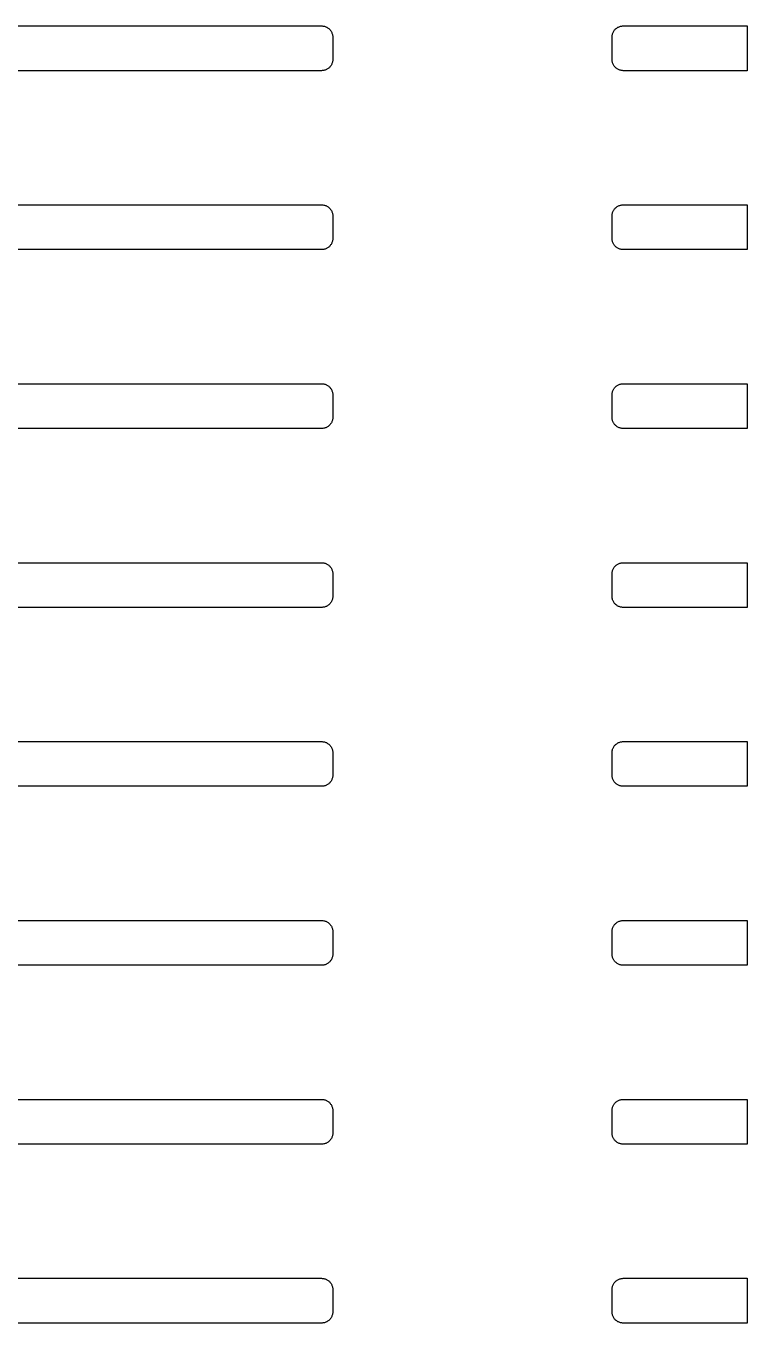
# Model space of a CAD drawing. Header units: metres. Extents: x -163 to 163, y -163 to 163.
# Drawn here: x -25.34 to -5.97, y 8.4 to 43.2 of the extents above; entities that cross this region are included whole.
import ezdxf

# ---------------------------------------------------------------- set-up
doc = ezdxf.new("R2010")
doc.units = ezdxf.units.M

msp = doc.modelspace()

# ---------------------------------------------------------------- linework, layer by layer
for p, q in [((-44.3989, 43.201), (-17.3989, 43.201)), ((-17.3989, 43.201), (-17.3801, 43.2005)), ((-17.3801, 43.2005), (-17.3613, 43.1987)), ((-17.3613, 43.1987), (-17.3427, 43.1957)), ((-17.3427, 43.1957), (-17.3243, 43.1916)), ((-17.3243, 43.1916), (-17.3062, 43.1864)), ((-17.3062, 43.1864), (-17.2885, 43.18)), ((-17.2885, 43.18), (-17.2712, 43.1725)), ((-17.2712, 43.1725), (-17.2544, 43.1639)), ((-17.2544, 43.1639), (-17.2382, 43.1543)), ((-17.2382, 43.1543), (-17.2226, 43.1437)), ((-9.47528, 43.1437), (-9.45969, 43.1543)), ((-9.45969, 43.1543), (-9.44347, 43.1639)), ((-9.44347, 43.1639), (-9.42668, 43.1725)), ((-9.42668, 43.1725), (-9.40938, 43.18)), ((-9.40938, 43.18), (-9.39165, 43.1864)), ((-9.39165, 43.1864), (-9.37355, 43.1916)), ((-9.37355, 43.1916), (-9.35516, 43.1957)), ((-9.35516, 43.1957), (-9.33655, 43.1987)), ((-9.33655, 43.1987), (-9.31778, 43.2005)), ((-9.31778, 43.2005), (-9.29895, 43.201)), ((-9.29895, 43.201), (-5.97498, 43.201)), ((-5.97498, 43.201), (-5.97498, 42.001)), ((-17.2226, 43.1437), (-17.2077, 43.1322)), ((-17.2077, 43.1322), (-17.1936, 43.1197)), ((-17.1936, 43.1197), (-17.1803, 43.1064)), ((-17.1803, 43.1064), (-17.1678, 43.0923)), ((-17.1678, 43.0923), (-17.1562, 43.0774)), ((-17.1562, 43.0774), (-17.1456, 43.0618)), ((-17.1456, 43.0618), (-17.1361, 43.0456)), ((-17.1361, 43.0456), (-17.1275, 43.0288)), ((-17.1275, 43.0288), (-17.12, 43.0115)), ((-17.12, 43.0115), (-17.1136, 42.9937)), ((-17.1136, 42.9937), (-17.1084, 42.9756)), ((-17.1084, 42.9756), (-17.1043, 42.9573)), ((-17.1043, 42.9573), (-17.1013, 42.9386)), ((-17.1013, 42.9386), (-17.0995, 42.9199)), ((-17.0995, 42.9199), (-17.099, 42.901)), ((-17.099, 42.901), (-17.099, 42.301)), ((-9.59894, 42.901), (-9.59836, 42.9199)), ((-9.59894, 42.301), (-9.59894, 42.901)), ((-9.59836, 42.9199), (-9.59657, 42.9386)), ((-9.59657, 42.9386), (-9.59363, 42.9573)), ((-9.59363, 42.9573), (-9.58952, 42.9756)), ((-9.58952, 42.9756), (-9.58426, 42.9937)), ((-9.58426, 42.9937), (-9.57788, 43.0115)), ((-9.57788, 43.0115), (-9.57039, 43.0288)), ((-9.57039, 43.0288), (-9.56184, 43.0456)), ((-9.56184, 43.0456), (-9.55225, 43.0618)), ((-9.55225, 43.0618), (-9.54166, 43.0774)), ((-9.54166, 43.0774), (-9.53011, 43.0923)), ((-9.53011, 43.0923), (-9.51764, 43.1064)), ((-9.51764, 43.1064), (-9.5043, 43.1197)), ((-9.5043, 43.1197), (-9.49017, 43.1322)), ((-9.49017, 43.1322), (-9.47528, 43.1437)), ((-17.1678, 42.1098), (-17.1803, 42.0957)), ((-17.1562, 42.1247), (-17.1678, 42.1098)), ((-17.1456, 42.1403), (-17.1562, 42.1247)), ((-17.1361, 42.1565), (-17.1456, 42.1403)), ((-17.1275, 42.1733), (-17.1361, 42.1565)), ((-17.12, 42.1906), (-17.1275, 42.1733)), ((-17.1136, 42.2083), (-17.12, 42.1906)), ((-17.1084, 42.2264), (-17.1136, 42.2083)), ((-17.1043, 42.2448), (-17.1084, 42.2264)), ((-17.1013, 42.2634), (-17.1043, 42.2448)), ((-17.0995, 42.2822), (-17.1013, 42.2634)), ((-17.099, 42.301), (-17.0995, 42.2822)), ((-9.59836, 42.2822), (-9.59894, 42.301)), ((-9.59657, 42.2634), (-9.59836, 42.2822)), ((-9.59363, 42.2448), (-9.59657, 42.2634)), ((-9.58952, 42.2264), (-9.59363, 42.2448)), ((-9.58426, 42.2083), (-9.58952, 42.2264)), ((-9.57788, 42.1906), (-9.58426, 42.2083)), ((-9.57039, 42.1733), (-9.57788, 42.1906)), ((-9.56184, 42.1565), (-9.57039, 42.1733)), ((-9.55225, 42.1403), (-9.56184, 42.1565)), ((-9.54166, 42.1247), (-9.55225, 42.1403)), ((-9.53011, 42.1098), (-9.54166, 42.1247)), ((-9.51764, 42.0957), (-9.53011, 42.1098)), ((-17.3989, 42.001), (-44.3989, 42.001)), ((-17.3801, 42.0016), (-17.3989, 42.001)), ((-17.3613, 42.0034), (-17.3801, 42.0016)), ((-17.3427, 42.0064), (-17.3613, 42.0034)), ((-17.3243, 42.0105), (-17.3427, 42.0064)), ((-17.3062, 42.0157), (-17.3243, 42.0105)), ((-17.2885, 42.0221), (-17.3062, 42.0157)), ((-17.2712, 42.0296), (-17.2885, 42.0221)), ((-17.2544, 42.0381), (-17.2712, 42.0296)), ((-17.2382, 42.0477), (-17.2544, 42.0381)), ((-17.2226, 42.0583), (-17.2382, 42.0477)), ((-17.2077, 42.0699), (-17.2226, 42.0583)), ((-17.1936, 42.0824), (-17.2077, 42.0699)), ((-17.1803, 42.0957), (-17.1936, 42.0824)), ((-9.5043, 42.0824), (-9.51764, 42.0957)), ((-9.49017, 42.0699), (-9.5043, 42.0824)), ((-9.47528, 42.0583), (-9.49017, 42.0699)), ((-9.45969, 42.0477), (-9.47528, 42.0583)), ((-9.44347, 42.0381), (-9.45969, 42.0477)), ((-9.42668, 42.0296), (-9.44347, 42.0381)), ((-9.40938, 42.0221), (-9.42668, 42.0296)), ((-9.39165, 42.0157), (-9.40938, 42.0221)), ((-9.37355, 42.0105), (-9.39165, 42.0157)), ((-9.35516, 42.0064), (-9.37355, 42.0105)), ((-9.33655, 42.0034), (-9.35516, 42.0064)), ((-9.31778, 42.0016), (-9.33655, 42.0034)), ((-9.29895, 42.001), (-9.31778, 42.0016)), ((-5.97498, 42.001), (-9.29895, 42.001)), ((-44.3989, 38.401), (-17.3989, 38.401)), ((-17.3989, 38.401), (-17.3801, 38.4005)), ((-17.3801, 38.4005), (-17.3613, 38.3987)), ((-17.3613, 38.3987), (-17.3427, 38.3957)), ((-17.3427, 38.3957), (-17.3243, 38.3916)), ((-17.3243, 38.3916), (-17.3062, 38.3864)), ((-17.3062, 38.3864), (-17.2885, 38.38)), ((-17.2885, 38.38), (-17.2712, 38.3725)), ((-17.2712, 38.3725), (-17.2544, 38.3639)), ((-17.2544, 38.3639), (-17.2382, 38.3543)), ((-17.2382, 38.3543), (-17.2226, 38.3438)), ((-17.2226, 38.3438), (-17.2077, 38.3322)), ((-17.2077, 38.3322), (-17.1936, 38.3197)), ((-17.1936, 38.3197), (-17.1803, 38.3064)), ((-17.1803, 38.3064), (-17.1678, 38.2923)), ((-17.1678, 38.2923), (-17.1562, 38.2774)), ((-9.54166, 38.2774), (-9.53011, 38.2923)), ((-9.53011, 38.2923), (-9.51764, 38.3064)), ((-9.51764, 38.3064), (-9.5043, 38.3197)), ((-9.5043, 38.3197), (-9.49017, 38.3322)), ((-9.49017, 38.3322), (-9.47528, 38.3438)), ((-9.47528, 38.3438), (-9.45969, 38.3543)), ((-9.45969, 38.3543), (-9.44347, 38.3639)), ((-9.44347, 38.3639), (-9.42668, 38.3725)), ((-9.42668, 38.3725), (-9.40938, 38.38)), ((-9.40938, 38.38), (-9.39165, 38.3864)), ((-9.39165, 38.3864), (-9.37355, 38.3916)), ((-9.37355, 38.3916), (-9.35516, 38.3957)), ((-9.35516, 38.3957), (-9.33655, 38.3987)), ((-9.33655, 38.3987), (-9.31778, 38.4005)), ((-9.31778, 38.4005), (-9.29895, 38.401)), ((-9.29895, 38.401), (-5.97498, 38.401)), ((-5.97498, 38.401), (-5.97498, 37.201)), ((-17.1562, 38.2774), (-17.1456, 38.2618)), ((-17.1456, 38.2618), (-17.1361, 38.2456)), ((-17.1361, 38.2456), (-17.1275, 38.2288)), ((-17.1275, 38.2288), (-17.12, 38.2115)), ((-17.12, 38.2115), (-17.1136, 38.1937)), ((-17.1136, 38.1937), (-17.1084, 38.1756)), ((-17.1084, 38.1756), (-17.1043, 38.1573)), ((-17.1043, 38.1573), (-17.1013, 38.1386)), ((-17.1013, 38.1386), (-17.0995, 38.1199)), ((-17.0995, 38.1199), (-17.099, 38.101)), ((-17.099, 38.101), (-17.099, 37.501)), ((-9.59894, 38.101), (-9.59836, 38.1199)), ((-9.59894, 37.501), (-9.59894, 38.101)), ((-9.59836, 38.1199), (-9.59657, 38.1386)), ((-9.59657, 38.1386), (-9.59363, 38.1573)), ((-9.59363, 38.1573), (-9.58952, 38.1756)), ((-9.58952, 38.1756), (-9.58426, 38.1937)), ((-9.58426, 38.1937), (-9.57788, 38.2115)), ((-9.57788, 38.2115), (-9.57039, 38.2288)), ((-9.57039, 38.2288), (-9.56184, 38.2456)), ((-9.56184, 38.2456), (-9.55225, 38.2618)), ((-9.55225, 38.2618), (-9.54166, 38.2774)), ((-17.2544, 37.2381), (-17.2712, 37.2296)), ((-17.2382, 37.2477), (-17.2544, 37.2381)), ((-17.2226, 37.2583), (-17.2382, 37.2477)), ((-17.2077, 37.2699), (-17.2226, 37.2583)), ((-17.1936, 37.2823), (-17.2077, 37.2699)), ((-17.1803, 37.2957), (-17.1936, 37.2823)), ((-17.1678, 37.3098), (-17.1803, 37.2957)), ((-17.1562, 37.3247), (-17.1678, 37.3098)), ((-17.1456, 37.3403), (-17.1562, 37.3247)), ((-17.1361, 37.3565), (-17.1456, 37.3403)), ((-17.1275, 37.3733), (-17.1361, 37.3565)), ((-17.12, 37.3906), (-17.1275, 37.3733)), ((-17.1136, 37.4083), (-17.12, 37.3906)), ((-17.1084, 37.4264), (-17.1136, 37.4083)), ((-17.1043, 37.4448), (-17.1084, 37.4264)), ((-17.1013, 37.4634), (-17.1043, 37.4448)), ((-17.0995, 37.4822), (-17.1013, 37.4634)), ((-17.099, 37.501), (-17.0995, 37.4822)), ((-9.59836, 37.4822), (-9.59894, 37.501)), ((-9.59657, 37.4634), (-9.59836, 37.4822)), ((-9.59363, 37.4448), (-9.59657, 37.4634)), ((-9.58952, 37.4264), (-9.59363, 37.4448)), ((-9.58426, 37.4083), (-9.58952, 37.4264)), ((-9.57788, 37.3906), (-9.58426, 37.4083)), ((-9.57039, 37.3733), (-9.57788, 37.3906)), ((-9.56184, 37.3565), (-9.57039, 37.3733)), ((-9.55225, 37.3403), (-9.56184, 37.3565)), ((-9.54166, 37.3247), (-9.55225, 37.3403)), ((-9.53011, 37.3098), (-9.54166, 37.3247)), ((-9.51764, 37.2957), (-9.53011, 37.3098)), ((-9.5043, 37.2823), (-9.51764, 37.2957)), ((-9.49017, 37.2699), (-9.5043, 37.2823)), ((-9.47528, 37.2583), (-9.49017, 37.2699)), ((-9.45969, 37.2477), (-9.47528, 37.2583)), ((-9.44347, 37.2381), (-9.45969, 37.2477)), ((-9.42668, 37.2296), (-9.44347, 37.2381)), ((-17.3989, 37.201), (-44.3989, 37.201)), ((-17.3801, 37.2016), (-17.3989, 37.201)), ((-17.3613, 37.2034), (-17.3801, 37.2016)), ((-17.3427, 37.2064), (-17.3613, 37.2034)), ((-17.3243, 37.2105), (-17.3427, 37.2064)), ((-17.3062, 37.2157), (-17.3243, 37.2105)), ((-17.2885, 37.2221), (-17.3062, 37.2157)), ((-17.2712, 37.2296), (-17.2885, 37.2221)), ((-9.40938, 37.2221), (-9.42668, 37.2296)), ((-9.39165, 37.2157), (-9.40938, 37.2221)), ((-9.37355, 37.2105), (-9.39165, 37.2157)), ((-9.35516, 37.2064), (-9.37355, 37.2105)), ((-9.33655, 37.2034), (-9.35516, 37.2064)), ((-9.31778, 37.2016), (-9.33655, 37.2034)), ((-9.29895, 37.201), (-9.31778, 37.2016)), ((-5.97498, 37.201), (-9.29895, 37.201)), ((-44.3989, 33.601), (-17.3989, 33.601)), ((-17.3989, 33.601), (-17.3801, 33.6004)), ((-17.3801, 33.6004), (-17.3613, 33.5987)), ((-17.3613, 33.5987), (-17.3427, 33.5957)), ((-17.3427, 33.5957), (-17.3243, 33.5916)), ((-17.3243, 33.5916), (-17.3062, 33.5863)), ((-17.3062, 33.5863), (-17.2885, 33.58)), ((-17.2885, 33.58), (-17.2712, 33.5725)), ((-17.2712, 33.5725), (-17.2544, 33.5639)), ((-17.2544, 33.5639), (-17.2382, 33.5543)), ((-17.2382, 33.5543), (-17.2226, 33.5437)), ((-17.2226, 33.5437), (-17.2077, 33.5322)), ((-17.2077, 33.5322), (-17.1936, 33.5197)), ((-17.1936, 33.5197), (-17.1803, 33.5064)), ((-17.1803, 33.5064), (-17.1678, 33.4923)), ((-17.1678, 33.4923), (-17.1562, 33.4774)), ((-17.1562, 33.4774), (-17.1456, 33.4618)), ((-17.1456, 33.4618), (-17.1361, 33.4456)), ((-17.1361, 33.4456), (-17.1275, 33.4288)), ((-17.1275, 33.4288), (-17.12, 33.4115)), ((-17.12, 33.4115), (-17.1136, 33.3937)), ((-9.58426, 33.3937), (-9.57788, 33.4115)), ((-9.57788, 33.4115), (-9.57039, 33.4288)), ((-9.57039, 33.4288), (-9.56184, 33.4456)), ((-9.56184, 33.4456), (-9.55225, 33.4618)), ((-9.55225, 33.4618), (-9.54166, 33.4774)), ((-9.54166, 33.4774), (-9.53011, 33.4923)), ((-9.53011, 33.4923), (-9.51764, 33.5064)), ((-9.51764, 33.5064), (-9.5043, 33.5197)), ((-9.5043, 33.5197), (-9.49017, 33.5322)), ((-9.49017, 33.5322), (-9.47528, 33.5437)), ((-9.47528, 33.5437), (-9.45969, 33.5543)), ((-9.45969, 33.5543), (-9.44347, 33.5639)), ((-9.44347, 33.5639), (-9.42668, 33.5725)), ((-9.42668, 33.5725), (-9.40938, 33.58)), ((-9.40938, 33.58), (-9.39165, 33.5863)), ((-9.39165, 33.5863), (-9.37355, 33.5916)), ((-9.37355, 33.5916), (-9.35516, 33.5957)), ((-9.35516, 33.5957), (-9.33655, 33.5987)), ((-9.33655, 33.5987), (-9.31778, 33.6004)), ((-9.31778, 33.6004), (-9.29895, 33.601)), ((-9.29895, 33.601), (-5.97498, 33.601)), ((-5.97498, 33.601), (-5.97498, 32.401)), ((-17.1136, 33.3937), (-17.1084, 33.3756)), ((-17.1084, 33.3756), (-17.1043, 33.3573)), ((-17.1043, 33.3573), (-17.1013, 33.3386)), ((-17.1013, 33.3386), (-17.0995, 33.3199)), ((-17.0995, 33.3199), (-17.099, 33.301)), ((-17.099, 33.301), (-17.099, 32.701)), ((-9.59894, 33.301), (-9.59836, 33.3199)), ((-9.59894, 32.701), (-9.59894, 33.301)), ((-9.59836, 33.3199), (-9.59657, 33.3386)), ((-9.59657, 33.3386), (-9.59363, 33.3573)), ((-9.59363, 33.3573), (-9.58952, 33.3756)), ((-9.58952, 33.3756), (-9.58426, 33.3937)), ((-17.3989, 32.401), (-44.3989, 32.401)), ((-17.3801, 32.4016), (-17.3989, 32.401)), ((-17.3613, 32.4034), (-17.3801, 32.4016)), ((-17.3427, 32.4064), (-17.3613, 32.4034)), ((-17.3243, 32.4105), (-17.3427, 32.4064)), ((-17.3062, 32.4157), (-17.3243, 32.4105)), ((-17.2885, 32.4221), (-17.3062, 32.4157)), ((-17.2712, 32.4296), (-17.2885, 32.4221)), ((-17.2544, 32.4382), (-17.2712, 32.4296)), ((-17.2382, 32.4477), (-17.2544, 32.4382)), ((-17.2226, 32.4583), (-17.2382, 32.4477)), ((-17.2077, 32.4699), (-17.2226, 32.4583)), ((-17.1936, 32.4823), (-17.2077, 32.4699)), ((-17.1803, 32.4957), (-17.1936, 32.4823)), ((-17.1678, 32.5098), (-17.1803, 32.4957)), ((-17.1562, 32.5247), (-17.1678, 32.5098)), ((-17.1456, 32.5403), (-17.1562, 32.5247)), ((-17.1361, 32.5565), (-17.1456, 32.5403)), ((-17.1275, 32.5733), (-17.1361, 32.5565)), ((-17.12, 32.5906), (-17.1275, 32.5733)), ((-17.1136, 32.6083), (-17.12, 32.5906)), ((-17.1084, 32.6264), (-17.1136, 32.6083)), ((-17.1043, 32.6448), (-17.1084, 32.6264)), ((-17.1013, 32.6634), (-17.1043, 32.6448)), ((-17.0995, 32.6822), (-17.1013, 32.6634)), ((-17.099, 32.701), (-17.0995, 32.6822)), ((-9.59836, 32.6822), (-9.59894, 32.701)), ((-9.59657, 32.6634), (-9.59836, 32.6822)), ((-9.59363, 32.6448), (-9.59657, 32.6634)), ((-9.58952, 32.6264), (-9.59363, 32.6448)), ((-9.58426, 32.6083), (-9.58952, 32.6264)), ((-9.57788, 32.5906), (-9.58426, 32.6083)), ((-9.57039, 32.5733), (-9.57788, 32.5906)), ((-9.56184, 32.5565), (-9.57039, 32.5733)), ((-9.55225, 32.5403), (-9.56184, 32.5565)), ((-9.54166, 32.5247), (-9.55225, 32.5403)), ((-9.53011, 32.5098), (-9.54166, 32.5247)), ((-9.51764, 32.4957), (-9.53011, 32.5098)), ((-9.5043, 32.4823), (-9.51764, 32.4957)), ((-9.49017, 32.4699), (-9.5043, 32.4823)), ((-9.47528, 32.4583), (-9.49017, 32.4699)), ((-9.45969, 32.4477), (-9.47528, 32.4583)), ((-9.44347, 32.4382), (-9.45969, 32.4477)), ((-9.42668, 32.4296), (-9.44347, 32.4382)), ((-9.40938, 32.4221), (-9.42668, 32.4296)), ((-9.39165, 32.4157), (-9.40938, 32.4221)), ((-9.37355, 32.4105), (-9.39165, 32.4157)), ((-9.35516, 32.4064), (-9.37355, 32.4105)), ((-9.33655, 32.4034), (-9.35516, 32.4064)), ((-9.31778, 32.4016), (-9.33655, 32.4034)), ((-9.29895, 32.401), (-9.31778, 32.4016)), ((-5.97498, 32.401), (-9.29895, 32.401)), ((-44.3989, 28.801), (-17.3989, 28.801)), ((-17.3989, 28.801), (-17.3801, 28.8004)), ((-17.3801, 28.8004), (-17.3613, 28.7987)), ((-17.3613, 28.7987), (-17.3427, 28.7957)), ((-17.3427, 28.7957), (-17.3243, 28.7916)), ((-17.3243, 28.7916), (-17.3062, 28.7864)), ((-17.3062, 28.7864), (-17.2885, 28.78)), ((-17.2885, 28.78), (-17.2712, 28.7725)), ((-17.2712, 28.7725), (-17.2544, 28.7639)), ((-17.2544, 28.7639), (-17.2382, 28.7543)), ((-17.2382, 28.7543), (-17.2226, 28.7437)), ((-17.2226, 28.7437), (-17.2077, 28.7322)), ((-17.2077, 28.7322), (-17.1936, 28.7197)), ((-17.1936, 28.7197), (-17.1803, 28.7064)), ((-17.1803, 28.7064), (-17.1678, 28.6923)), ((-17.1678, 28.6923), (-17.1562, 28.6774)), ((-17.1562, 28.6774), (-17.1456, 28.6618)), ((-17.1456, 28.6618), (-17.1361, 28.6456)), ((-17.1361, 28.6456), (-17.1275, 28.6288)), ((-17.1275, 28.6288), (-17.12, 28.6115)), ((-17.12, 28.6115), (-17.1136, 28.5938)), ((-17.1136, 28.5938), (-17.1084, 28.5757)), ((-17.1084, 28.5757), (-17.1043, 28.5573)), ((-17.1043, 28.5573), (-17.1013, 28.5386)), ((-17.1013, 28.5386), (-17.0995, 28.5199)), ((-9.59836, 28.5199), (-9.59657, 28.5386)), ((-9.59657, 28.5386), (-9.59363, 28.5573)), ((-9.59363, 28.5573), (-9.58952, 28.5757)), ((-9.58952, 28.5757), (-9.58426, 28.5938)), ((-9.58426, 28.5938), (-9.57788, 28.6115)), ((-9.57788, 28.6115), (-9.57039, 28.6288)), ((-9.57039, 28.6288), (-9.56184, 28.6456)), ((-9.56184, 28.6456), (-9.55225, 28.6618)), ((-9.55225, 28.6618), (-9.54166, 28.6774)), ((-9.54166, 28.6774), (-9.53011, 28.6923)), ((-9.53011, 28.6923), (-9.51764, 28.7064)), ((-9.51764, 28.7064), (-9.5043, 28.7197)), ((-9.5043, 28.7197), (-9.49017, 28.7322)), ((-9.49017, 28.7322), (-9.47528, 28.7437)), ((-9.47528, 28.7437), (-9.45969, 28.7543)), ((-9.45969, 28.7543), (-9.44347, 28.7639)), ((-9.44347, 28.7639), (-9.42668, 28.7725)), ((-9.42668, 28.7725), (-9.40938, 28.78)), ((-9.40938, 28.78), (-9.39165, 28.7864)), ((-9.39165, 28.7864), (-9.37355, 28.7916)), ((-9.37355, 28.7916), (-9.35516, 28.7957)), ((-9.35516, 28.7957), (-9.33655, 28.7987)), ((-9.33655, 28.7987), (-9.31778, 28.8004)), ((-9.31778, 28.8004), (-9.29895, 28.801)), ((-9.29895, 28.801), (-5.97498, 28.801)), ((-5.97498, 28.801), (-5.97498, 27.601)), ((-17.0995, 28.5199), (-17.099, 28.501)), ((-17.099, 28.501), (-17.099, 27.901)), ((-9.59894, 28.501), (-9.59836, 28.5199)), ((-9.59894, 27.901), (-9.59894, 28.501)), ((-17.1043, 27.8448), (-17.1084, 27.8264)), ((-17.1013, 27.8634), (-17.1043, 27.8448)), ((-17.0995, 27.8822), (-17.1013, 27.8634)), ((-17.099, 27.901), (-17.0995, 27.8822)), ((-9.59836, 27.8822), (-9.59894, 27.901)), ((-9.59657, 27.8634), (-9.59836, 27.8822)), ((-9.59363, 27.8448), (-9.59657, 27.8634)), ((-9.58952, 27.8264), (-9.59363, 27.8448)), ((-17.3989, 27.601), (-44.3989, 27.601)), ((-17.3801, 27.6016), (-17.3989, 27.601)), ((-17.3613, 27.6034), (-17.3801, 27.6016)), ((-17.3427, 27.6064), (-17.3613, 27.6034)), ((-17.3243, 27.6105), (-17.3427, 27.6064)), ((-17.3062, 27.6157), (-17.3243, 27.6105)), ((-17.2885, 27.6221), (-17.3062, 27.6157)), ((-17.2712, 27.6296), (-17.2885, 27.6221)), ((-17.2544, 27.6382), (-17.2712, 27.6296)), ((-17.2382, 27.6477), (-17.2544, 27.6382)), ((-17.2226, 27.6583), (-17.2382, 27.6477)), ((-17.2077, 27.6699), (-17.2226, 27.6583)), ((-17.1936, 27.6823), (-17.2077, 27.6699)), ((-17.1803, 27.6957), (-17.1936, 27.6823)), ((-17.1678, 27.7098), (-17.1803, 27.6957)), ((-17.1562, 27.7247), (-17.1678, 27.7098)), ((-17.1456, 27.7403), (-17.1562, 27.7247)), ((-17.1361, 27.7565), (-17.1456, 27.7403)), ((-17.1275, 27.7733), (-17.1361, 27.7565)), ((-17.12, 27.7906), (-17.1275, 27.7733)), ((-17.1136, 27.8083), (-17.12, 27.7906)), ((-17.1084, 27.8264), (-17.1136, 27.8083)), ((-9.58426, 27.8083), (-9.58952, 27.8264)), ((-9.57788, 27.7906), (-9.58426, 27.8083)), ((-9.57039, 27.7733), (-9.57788, 27.7906)), ((-9.56184, 27.7565), (-9.57039, 27.7733)), ((-9.55225, 27.7403), (-9.56184, 27.7565)), ((-9.54166, 27.7247), (-9.55225, 27.7403)), ((-9.53011, 27.7098), (-9.54166, 27.7247)), ((-9.51764, 27.6957), (-9.53011, 27.7098)), ((-9.5043, 27.6823), (-9.51764, 27.6957)), ((-9.49017, 27.6699), (-9.5043, 27.6823)), ((-9.47528, 27.6583), (-9.49017, 27.6699)), ((-9.45969, 27.6477), (-9.47528, 27.6583)), ((-9.44347, 27.6382), (-9.45969, 27.6477)), ((-9.42668, 27.6296), (-9.44347, 27.6382)), ((-9.40938, 27.6221), (-9.42668, 27.6296)), ((-9.39165, 27.6157), (-9.40938, 27.6221)), ((-9.37355, 27.6105), (-9.39165, 27.6157)), ((-9.35516, 27.6064), (-9.37355, 27.6105)), ((-9.33655, 27.6034), (-9.35516, 27.6064)), ((-9.31778, 27.6016), (-9.33655, 27.6034)), ((-9.29895, 27.601), (-9.31778, 27.6016)), ((-5.97498, 27.601), (-9.29895, 27.601)), ((-44.3989, 24.001), (-17.3989, 24.001)), ((-17.3989, 24.001), (-17.3801, 24.0004)), ((-17.3801, 24.0004), (-17.3613, 23.9987)), ((-17.3613, 23.9987), (-17.3427, 23.9957)), ((-17.3427, 23.9957), (-17.3243, 23.9916)), ((-17.3243, 23.9916), (-17.3062, 23.9864)), ((-17.3062, 23.9864), (-17.2885, 23.98)), ((-17.2885, 23.98), (-17.2712, 23.9725)), ((-17.2712, 23.9725), (-17.2544, 23.9639)), ((-17.2544, 23.9639), (-17.2382, 23.9543)), ((-17.2382, 23.9543), (-17.2226, 23.9437)), ((-17.2226, 23.9437), (-17.2077, 23.9322)), ((-17.2077, 23.9322), (-17.1936, 23.9197)), ((-17.1936, 23.9197), (-17.1803, 23.9064)), ((-17.1803, 23.9064), (-17.1678, 23.8923)), ((-17.1678, 23.8923), (-17.1562, 23.8774)), ((-17.1562, 23.8774), (-17.1456, 23.8618)), ((-17.1456, 23.8618), (-17.1361, 23.8456)), ((-17.1361, 23.8456), (-17.1275, 23.8288)), ((-17.1275, 23.8288), (-17.12, 23.8115)), ((-17.12, 23.8115), (-17.1136, 23.7937)), ((-17.1136, 23.7937), (-17.1084, 23.7757)), ((-17.1084, 23.7757), (-17.1043, 23.7572)), ((-17.1043, 23.7572), (-17.1013, 23.7386)), ((-17.1013, 23.7386), (-17.0995, 23.7199)), ((-17.0995, 23.7199), (-17.099, 23.701)), ((-17.099, 23.701), (-17.099, 23.101)), ((-9.59894, 23.701), (-9.59836, 23.7199)), ((-9.59894, 23.101), (-9.59894, 23.701)), ((-9.59836, 23.7199), (-9.59657, 23.7386)), ((-9.59657, 23.7386), (-9.59363, 23.7572)), ((-9.59363, 23.7572), (-9.58952, 23.7757)), ((-9.58952, 23.7757), (-9.58426, 23.7937)), ((-9.58426, 23.7937), (-9.57788, 23.8115)), ((-9.57788, 23.8115), (-9.57039, 23.8288)), ((-9.57039, 23.8288), (-9.56184, 23.8456)), ((-9.56184, 23.8456), (-9.55225, 23.8618)), ((-9.55225, 23.8618), (-9.54166, 23.8774)), ((-9.54166, 23.8774), (-9.53011, 23.8923)), ((-9.53011, 23.8923), (-9.51764, 23.9064)), ((-9.51764, 23.9064), (-9.5043, 23.9197)), ((-9.5043, 23.9197), (-9.49017, 23.9322)), ((-9.49017, 23.9322), (-9.47528, 23.9437)), ((-9.47528, 23.9437), (-9.45969, 23.9543)), ((-9.45969, 23.9543), (-9.44347, 23.9639)), ((-9.44347, 23.9639), (-9.42668, 23.9725)), ((-9.42668, 23.9725), (-9.40938, 23.98)), ((-9.40938, 23.98), (-9.39165, 23.9864)), ((-9.39165, 23.9864), (-9.37355, 23.9916)), ((-9.37355, 23.9916), (-9.35516, 23.9957)), ((-9.35516, 23.9957), (-9.33655, 23.9987)), ((-9.33655, 23.9987), (-9.31778, 24.0004)), ((-9.31778, 24.0004), (-9.29895, 24.001)), ((-9.29895, 24.001), (-5.97498, 24.001)), ((-5.97498, 24.001), (-5.97498, 22.801)), ((-17.1275, 22.9733), (-17.1361, 22.9565)), ((-17.12, 22.9906), (-17.1275, 22.9733)), ((-17.1136, 23.0083), (-17.12, 22.9906)), ((-17.1084, 23.0264), (-17.1136, 23.0083)), ((-17.1043, 23.0448), (-17.1084, 23.0264)), ((-17.1013, 23.0634), (-17.1043, 23.0448)), ((-17.0995, 23.0822), (-17.1013, 23.0634)), ((-17.099, 23.101), (-17.0995, 23.0822)), ((-9.59836, 23.0822), (-9.59894, 23.101)), ((-9.59657, 23.0634), (-9.59836, 23.0822)), ((-9.59363, 23.0448), (-9.59657, 23.0634)), ((-9.58952, 23.0264), (-9.59363, 23.0448)), ((-9.58426, 23.0083), (-9.58952, 23.0264)), ((-9.57788, 22.9906), (-9.58426, 23.0083)), ((-9.57039, 22.9733), (-9.57788, 22.9906)), ((-9.56184, 22.9565), (-9.57039, 22.9733)), ((-17.3989, 22.801), (-44.3989, 22.801)), ((-17.3801, 22.8016), (-17.3989, 22.801)), ((-17.3613, 22.8034), (-17.3801, 22.8016)), ((-17.3427, 22.8064), (-17.3613, 22.8034)), ((-17.3243, 22.8105), (-17.3427, 22.8064)), ((-17.3062, 22.8157), (-17.3243, 22.8105)), ((-17.2885, 22.8221), (-17.3062, 22.8157)), ((-17.2712, 22.8296), (-17.2885, 22.8221)), ((-17.2544, 22.8382), (-17.2712, 22.8296)), ((-17.2382, 22.8477), (-17.2544, 22.8382)), ((-17.2226, 22.8583), (-17.2382, 22.8477)), ((-17.2077, 22.8699), (-17.2226, 22.8583)), ((-17.1936, 22.8824), (-17.2077, 22.8699)), ((-17.1803, 22.8957), (-17.1936, 22.8824)), ((-17.1678, 22.9098), (-17.1803, 22.8957)), ((-17.1562, 22.9247), (-17.1678, 22.9098)), ((-17.1456, 22.9403), (-17.1562, 22.9247)), ((-17.1361, 22.9565), (-17.1456, 22.9403)), ((-9.55225, 22.9403), (-9.56184, 22.9565)), ((-9.54166, 22.9247), (-9.55225, 22.9403)), ((-9.53011, 22.9098), (-9.54166, 22.9247)), ((-9.51764, 22.8957), (-9.53011, 22.9098)), ((-9.5043, 22.8824), (-9.51764, 22.8957)), ((-9.49017, 22.8699), (-9.5043, 22.8824)), ((-9.47528, 22.8583), (-9.49017, 22.8699)), ((-9.45969, 22.8477), (-9.47528, 22.8583)), ((-9.44347, 22.8382), (-9.45969, 22.8477)), ((-9.42668, 22.8296), (-9.44347, 22.8382)), ((-9.40938, 22.8221), (-9.42668, 22.8296)), ((-9.39165, 22.8157), (-9.40938, 22.8221)), ((-9.37355, 22.8105), (-9.39165, 22.8157)), ((-9.35516, 22.8064), (-9.37355, 22.8105)), ((-9.33655, 22.8034), (-9.35516, 22.8064)), ((-9.31778, 22.8016), (-9.33655, 22.8034)), ((-9.29895, 22.801), (-9.31778, 22.8016)), ((-5.97498, 22.801), (-9.29895, 22.801)), ((-44.3989, 19.201), (-17.3989, 19.201)), ((-17.3989, 19.201), (-17.3801, 19.2005)), ((-17.3801, 19.2005), (-17.3613, 19.1987)), ((-17.3613, 19.1987), (-17.3427, 19.1957)), ((-17.3427, 19.1957), (-17.3243, 19.1916)), ((-17.3243, 19.1916), (-17.3062, 19.1864)), ((-17.3062, 19.1864), (-17.2885, 19.18)), ((-17.2885, 19.18), (-17.2712, 19.1725)), ((-17.2712, 19.1725), (-17.2544, 19.1639)), ((-17.2544, 19.1639), (-17.2382, 19.1543)), ((-17.2382, 19.1543), (-17.2226, 19.1437)), ((-17.2226, 19.1437), (-17.2077, 19.1322)), ((-9.49017, 19.1322), (-9.47528, 19.1437)), ((-9.47528, 19.1437), (-9.45969, 19.1543)), ((-9.45969, 19.1543), (-9.44347, 19.1639)), ((-9.44347, 19.1639), (-9.42668, 19.1725)), ((-9.42668, 19.1725), (-9.40938, 19.18)), ((-9.40938, 19.18), (-9.39165, 19.1864)), ((-9.39165, 19.1864), (-9.37355, 19.1916)), ((-9.37355, 19.1916), (-9.35516, 19.1957)), ((-9.35516, 19.1957), (-9.33655, 19.1987)), ((-9.33655, 19.1987), (-9.31778, 19.2005)), ((-9.31778, 19.2005), (-9.29895, 19.201)), ((-9.29895, 19.201), (-5.97498, 19.201)), ((-5.97498, 19.201), (-5.97498, 18.001)), ((-17.2077, 19.1322), (-17.1936, 19.1197)), ((-17.1936, 19.1197), (-17.1803, 19.1064)), ((-17.1803, 19.1064), (-17.1678, 19.0923)), ((-17.1678, 19.0923), (-17.1562, 19.0774)), ((-17.1562, 19.0774), (-17.1456, 19.0618)), ((-17.1456, 19.0618), (-17.1361, 19.0456)), ((-17.1361, 19.0456), (-17.1275, 19.0288)), ((-17.1275, 19.0288), (-17.12, 19.0115)), ((-17.12, 19.0115), (-17.1136, 18.9937)), ((-17.1136, 18.9937), (-17.1084, 18.9756)), ((-17.1084, 18.9756), (-17.1043, 18.9573)), ((-17.1043, 18.9573), (-17.1013, 18.9386)), ((-17.1013, 18.9386), (-17.0995, 18.9199)), ((-17.0995, 18.9199), (-17.099, 18.901)), ((-17.099, 18.901), (-17.099, 18.301)), ((-9.59894, 18.901), (-9.59836, 18.9199)), ((-9.59894, 18.301), (-9.59894, 18.901)), ((-9.59836, 18.9199), (-9.59657, 18.9386)), ((-9.59657, 18.9386), (-9.59363, 18.9573)), ((-9.59363, 18.9573), (-9.58952, 18.9756)), ((-9.58952, 18.9756), (-9.58426, 18.9937)), ((-9.58426, 18.9937), (-9.57788, 19.0115)), ((-9.57788, 19.0115), (-9.57039, 19.0288)), ((-9.57039, 19.0288), (-9.56184, 19.0456)), ((-9.56184, 19.0456), (-9.55225, 19.0618)), ((-9.55225, 19.0618), (-9.54166, 19.0774)), ((-9.54166, 19.0774), (-9.53011, 19.0923)), ((-9.53011, 19.0923), (-9.51764, 19.1064)), ((-9.51764, 19.1064), (-9.5043, 19.1197)), ((-9.5043, 19.1197), (-9.49017, 19.1322)), ((-17.1678, 18.1098), (-17.1803, 18.0957)), ((-17.1562, 18.1247), (-17.1678, 18.1098)), ((-17.1456, 18.1403), (-17.1562, 18.1247)), ((-17.1361, 18.1565), (-17.1456, 18.1403)), ((-17.1275, 18.1733), (-17.1361, 18.1565)), ((-17.12, 18.1906), (-17.1275, 18.1733)), ((-17.1136, 18.2083), (-17.12, 18.1906)), ((-17.1084, 18.2264), (-17.1136, 18.2083)), ((-17.1043, 18.2448), (-17.1084, 18.2264)), ((-17.1013, 18.2634), (-17.1043, 18.2448)), ((-17.0995, 18.2822), (-17.1013, 18.2634)), ((-17.099, 18.301), (-17.0995, 18.2822)), ((-9.59836, 18.2822), (-9.59894, 18.301)), ((-9.59657, 18.2634), (-9.59836, 18.2822)), ((-9.59363, 18.2448), (-9.59657, 18.2634)), ((-9.58952, 18.2264), (-9.59363, 18.2448)), ((-9.58426, 18.2083), (-9.58952, 18.2264)), ((-9.57788, 18.1906), (-9.58426, 18.2083)), ((-9.57039, 18.1733), (-9.57788, 18.1906)), ((-9.56184, 18.1565), (-9.57039, 18.1733)), ((-9.55225, 18.1403), (-9.56184, 18.1565)), ((-9.54166, 18.1247), (-9.55225, 18.1403)), ((-9.53011, 18.1098), (-9.54166, 18.1247)), ((-9.51764, 18.0957), (-9.53011, 18.1098)), ((-17.3989, 18.001), (-44.3989, 18.001)), ((-17.3801, 18.0016), (-17.3989, 18.001)), ((-17.3613, 18.0034), (-17.3801, 18.0016)), ((-17.3427, 18.0063), (-17.3613, 18.0034)), ((-17.3243, 18.0105), (-17.3427, 18.0063)), ((-17.3062, 18.0157), (-17.3243, 18.0105)), ((-17.2885, 18.0221), (-17.3062, 18.0157)), ((-17.2712, 18.0296), (-17.2885, 18.0221)), ((-17.2544, 18.0381), (-17.2712, 18.0296)), ((-17.2382, 18.0477), (-17.2544, 18.0381)), ((-17.2226, 18.0583), (-17.2382, 18.0477)), ((-17.2077, 18.0699), (-17.2226, 18.0583)), ((-17.1936, 18.0824), (-17.2077, 18.0699)), ((-17.1803, 18.0957), (-17.1936, 18.0824)), ((-9.5043, 18.0824), (-9.51764, 18.0957)), ((-9.49017, 18.0699), (-9.5043, 18.0824)), ((-9.47528, 18.0583), (-9.49017, 18.0699)), ((-9.45969, 18.0477), (-9.47528, 18.0583)), ((-9.44347, 18.0381), (-9.45969, 18.0477)), ((-9.42668, 18.0296), (-9.44347, 18.0381)), ((-9.40938, 18.0221), (-9.42668, 18.0296)), ((-9.39165, 18.0157), (-9.40938, 18.0221)), ((-9.37355, 18.0105), (-9.39165, 18.0157)), ((-9.35516, 18.0063), (-9.37355, 18.0105)), ((-9.33655, 18.0034), (-9.35516, 18.0063)), ((-9.31778, 18.0016), (-9.33655, 18.0034)), ((-9.29895, 18.001), (-9.31778, 18.0016)), ((-5.97498, 18.001), (-9.29895, 18.001)), ((-44.3989, 14.401), (-17.3989, 14.401)), ((-17.3989, 14.401), (-17.3801, 14.4005)), ((-17.3801, 14.4005), (-17.3613, 14.3987)), ((-17.3613, 14.3987), (-17.3427, 14.3957)), ((-17.3427, 14.3957), (-17.3243, 14.3916)), ((-17.3243, 14.3916), (-17.3062, 14.3864)), ((-17.3062, 14.3864), (-17.2885, 14.38)), ((-17.2885, 14.38), (-17.2712, 14.3725)), ((-17.2712, 14.3725), (-17.2544, 14.3639)), ((-17.2544, 14.3639), (-17.2382, 14.3543)), ((-17.2382, 14.3543), (-17.2226, 14.3438)), ((-17.2226, 14.3438), (-17.2077, 14.3322)), ((-17.2077, 14.3322), (-17.1936, 14.3197)), ((-17.1936, 14.3197), (-17.1803, 14.3064)), ((-17.1803, 14.3064), (-17.1678, 14.2923)), ((-17.1678, 14.2923), (-17.1562, 14.2774)), ((-17.1562, 14.2774), (-17.1456, 14.2618)), ((-9.55225, 14.2618), (-9.54166, 14.2774)), ((-9.54166, 14.2774), (-9.53011, 14.2923)), ((-9.53011, 14.2923), (-9.51764, 14.3064)), ((-9.51764, 14.3064), (-9.5043, 14.3197)), ((-9.5043, 14.3197), (-9.49017, 14.3322)), ((-9.49017, 14.3322), (-9.47528, 14.3438)), ((-9.47528, 14.3438), (-9.45969, 14.3543)), ((-9.45969, 14.3543), (-9.44347, 14.3639)), ((-9.44347, 14.3639), (-9.42668, 14.3725)), ((-9.42668, 14.3725), (-9.40938, 14.38)), ((-9.40938, 14.38), (-9.39165, 14.3864)), ((-9.39165, 14.3864), (-9.37355, 14.3916)), ((-9.37355, 14.3916), (-9.35516, 14.3957)), ((-9.35516, 14.3957), (-9.33655, 14.3987)), ((-9.33655, 14.3987), (-9.31778, 14.4005)), ((-9.31778, 14.4005), (-9.29895, 14.401)), ((-9.29895, 14.401), (-5.97498, 14.401)), ((-5.97498, 14.401), (-5.97498, 13.201)), ((-17.1456, 14.2618), (-17.1361, 14.2456)), ((-17.1361, 14.2456), (-17.1275, 14.2288)), ((-17.1275, 14.2288), (-17.12, 14.2115)), ((-17.12, 14.2115), (-17.1136, 14.1937)), ((-17.1136, 14.1937), (-17.1084, 14.1756)), ((-17.1084, 14.1756), (-17.1043, 14.1573)), ((-17.1043, 14.1573), (-17.1013, 14.1386)), ((-17.1013, 14.1386), (-17.0995, 14.1199)), ((-17.0995, 14.1199), (-17.099, 14.101)), ((-17.099, 14.101), (-17.099, 13.501)), ((-9.59894, 14.101), (-9.59836, 14.1199)), ((-9.59894, 13.501), (-9.59894, 14.101)), ((-9.59836, 14.1199), (-9.59657, 14.1386)), ((-9.59657, 14.1386), (-9.59363, 14.1573)), ((-9.59363, 14.1573), (-9.58952, 14.1756)), ((-9.58952, 14.1756), (-9.58426, 14.1937)), ((-9.58426, 14.1937), (-9.57788, 14.2115)), ((-9.57788, 14.2115), (-9.57039, 14.2288)), ((-9.57039, 14.2288), (-9.56184, 14.2456)), ((-9.56184, 14.2456), (-9.55225, 14.2618)), ((-17.2712, 13.2296), (-17.2885, 13.2221)), ((-17.2544, 13.2381), (-17.2712, 13.2296)), ((-17.2382, 13.2477), (-17.2544, 13.2381)), ((-17.2226, 13.2583), (-17.2382, 13.2477)), ((-17.2077, 13.2699), (-17.2226, 13.2583)), ((-17.1936, 13.2823), (-17.2077, 13.2699)), ((-17.1803, 13.2957), (-17.1936, 13.2823)), ((-17.1678, 13.3098), (-17.1803, 13.2957)), ((-17.1562, 13.3247), (-17.1678, 13.3098)), ((-17.1456, 13.3403), (-17.1562, 13.3247)), ((-17.1361, 13.3565), (-17.1456, 13.3403)), ((-17.1275, 13.3733), (-17.1361, 13.3565)), ((-17.12, 13.3906), (-17.1275, 13.3733)), ((-17.1136, 13.4083), (-17.12, 13.3906)), ((-17.1084, 13.4264), (-17.1136, 13.4083)), ((-17.1043, 13.4448), (-17.1084, 13.4264)), ((-17.1013, 13.4634), (-17.1043, 13.4448)), ((-17.0995, 13.4822), (-17.1013, 13.4634)), ((-17.099, 13.501), (-17.0995, 13.4822)), ((-9.59836, 13.4822), (-9.59894, 13.501)), ((-9.59657, 13.4634), (-9.59836, 13.4822)), ((-9.59363, 13.4448), (-9.59657, 13.4634)), ((-9.58952, 13.4264), (-9.59363, 13.4448)), ((-9.58426, 13.4083), (-9.58952, 13.4264)), ((-9.57788, 13.3906), (-9.58426, 13.4083)), ((-9.57039, 13.3733), (-9.57788, 13.3906)), ((-9.56184, 13.3565), (-9.57039, 13.3733)), ((-9.55225, 13.3403), (-9.56184, 13.3565)), ((-9.54166, 13.3247), (-9.55225, 13.3403)), ((-9.53011, 13.3098), (-9.54166, 13.3247)), ((-9.51764, 13.2957), (-9.53011, 13.3098)), ((-9.5043, 13.2823), (-9.51764, 13.2957)), ((-9.49017, 13.2699), (-9.5043, 13.2823)), ((-9.47528, 13.2583), (-9.49017, 13.2699)), ((-9.45969, 13.2477), (-9.47528, 13.2583)), ((-9.44347, 13.2381), (-9.45969, 13.2477)), ((-9.42668, 13.2296), (-9.44347, 13.2381)), ((-9.40938, 13.2221), (-9.42668, 13.2296)), ((-17.3989, 13.201), (-44.3989, 13.201)), ((-17.3801, 13.2016), (-17.3989, 13.201)), ((-17.3613, 13.2034), (-17.3801, 13.2016)), ((-17.3427, 13.2064), (-17.3613, 13.2034)), ((-17.3243, 13.2105), (-17.3427, 13.2064)), ((-17.3062, 13.2157), (-17.3243, 13.2105)), ((-17.2885, 13.2221), (-17.3062, 13.2157)), ((-9.39165, 13.2157), (-9.40938, 13.2221)), ((-9.37355, 13.2105), (-9.39165, 13.2157)), ((-9.35516, 13.2064), (-9.37355, 13.2105)), ((-9.33655, 13.2034), (-9.35516, 13.2064)), ((-9.31778, 13.2016), (-9.33655, 13.2034)), ((-9.29895, 13.201), (-9.31778, 13.2016)), ((-5.97498, 13.201), (-9.29895, 13.201)), ((-44.3989, 9.60104), (-17.3989, 9.60104)), ((-17.3989, 9.60104), (-17.3801, 9.60045)), ((-17.3801, 9.60045), (-17.3613, 9.59868)), ((-17.3613, 9.59868), (-17.3427, 9.59572)), ((-17.3427, 9.59572), (-17.3243, 9.59161)), ((-17.3243, 9.59161), (-17.3062, 9.58635)), ((-17.3062, 9.58635), (-17.2885, 9.57997)), ((-17.2885, 9.57997), (-17.2712, 9.57248)), ((-17.2712, 9.57248), (-17.2544, 9.56393)), ((-17.2544, 9.56393), (-17.2382, 9.55434)), ((-17.2382, 9.55434), (-17.2226, 9.54375)), ((-17.2226, 9.54375), (-17.2077, 9.5322)), ((-17.2077, 9.5322), (-17.1936, 9.51973)), ((-17.1936, 9.51973), (-17.1803, 9.50641)), ((-17.1803, 9.50641), (-17.1678, 9.49226)), ((-17.1678, 9.49226), (-17.1562, 9.47737)), ((-17.1562, 9.47737), (-17.1456, 9.46179)), ((-17.1456, 9.46179), (-17.1361, 9.44557)), ((-17.1361, 9.44557), (-17.1275, 9.42877)), ((-17.1275, 9.42877), (-17.12, 9.41147)), ((-17.12, 9.41147), (-17.1136, 9.39374)), ((-9.58426, 9.39374), (-9.57788, 9.41147)), ((-9.57788, 9.41147), (-9.57039, 9.42877)), ((-9.57039, 9.42877), (-9.56184, 9.44557)), ((-9.56184, 9.44557), (-9.55225, 9.46179)), ((-9.55225, 9.46179), (-9.54166, 9.47737)), ((-9.54166, 9.47737), (-9.53011, 9.49226)), ((-9.53011, 9.49226), (-9.51764, 9.50641)), ((-9.51764, 9.50641), (-9.5043, 9.51973)), ((-9.5043, 9.51973), (-9.49017, 9.5322)), ((-9.49017, 9.5322), (-9.47528, 9.54375)), ((-9.47528, 9.54375), (-9.45969, 9.55434)), ((-9.45969, 9.55434), (-9.44347, 9.56393)), ((-9.44347, 9.56393), (-9.42668, 9.57248)), ((-9.42668, 9.57248), (-9.40938, 9.57997)), ((-9.40938, 9.57997), (-9.39165, 9.58635)), ((-9.39165, 9.58635), (-9.37355, 9.59161)), ((-9.37355, 9.59161), (-9.35516, 9.59572)), ((-9.35516, 9.59572), (-9.33655, 9.59868)), ((-9.33655, 9.59868), (-9.31778, 9.60045)), ((-9.31778, 9.60045), (-9.29895, 9.60104)), ((-9.29895, 9.60104), (-5.97498, 9.60104)), ((-5.97498, 9.60104), (-5.97498, 8.40105)), ((-17.1136, 9.39374), (-17.1084, 9.37564)), ((-17.1084, 9.37564), (-17.1043, 9.35725)), ((-17.1043, 9.35725), (-17.1013, 9.33864)), ((-17.1013, 9.33864), (-17.0995, 9.31987)), ((-17.0995, 9.31987), (-17.099, 9.30104)), ((-17.099, 9.30104), (-17.099, 8.70103)), ((-9.59894, 9.30104), (-9.59836, 9.31987)), ((-9.59894, 8.70103), (-9.59894, 9.30104)), ((-9.59836, 9.31987), (-9.59657, 9.33864)), ((-9.59657, 9.33864), (-9.59363, 9.35725)), ((-9.59363, 9.35725), (-9.58952, 9.37564)), ((-9.58952, 9.37564), (-9.58426, 9.39374)), ((-17.099, 8.70103), (-17.0995, 8.68221)), ((-9.59836, 8.68221), (-9.59894, 8.70103)), ((-17.3989, 8.40105), (-44.3989, 8.40105)), ((-17.3801, 8.40163), (-17.3989, 8.40105)), ((-17.3613, 8.40341), (-17.3801, 8.40163)), ((-17.3427, 8.40636), (-17.3613, 8.40341)), ((-17.3243, 8.41046), (-17.3427, 8.40636)), ((-17.3062, 8.41573), (-17.3243, 8.41046)), ((-17.2885, 8.4221), (-17.3062, 8.41573)), ((-17.2712, 8.4296), (-17.2885, 8.4221)), ((-17.2544, 8.43814), (-17.2712, 8.4296)), ((-17.2382, 8.44774), (-17.2544, 8.43814)), ((-17.2226, 8.45833), (-17.2382, 8.44774)), ((-17.2077, 8.46988), (-17.2226, 8.45833)), ((-17.1936, 8.48235), (-17.2077, 8.46988)), ((-17.1803, 8.49568), (-17.1936, 8.48235)), ((-17.1678, 8.50981), (-17.1803, 8.49568)), ((-17.1562, 8.5247), (-17.1678, 8.50981)), ((-17.1456, 8.5403), (-17.1562, 8.5247)), ((-17.1361, 8.55652), (-17.1456, 8.5403)), ((-17.1275, 8.5733), (-17.1361, 8.55652)), ((-17.12, 8.59061), (-17.1275, 8.5733)), ((-17.1136, 8.60834), (-17.12, 8.59061)), ((-17.1084, 8.62643), (-17.1136, 8.60834)), ((-17.1043, 8.64482), (-17.1084, 8.62643)), ((-17.1013, 8.66344), (-17.1043, 8.64482)), ((-17.0995, 8.68221), (-17.1013, 8.66344)), ((-9.59657, 8.66344), (-9.59836, 8.68221)), ((-9.59363, 8.64482), (-9.59657, 8.66344)), ((-9.58952, 8.62643), (-9.59363, 8.64482)), ((-9.58426, 8.60834), (-9.58952, 8.62643)), ((-9.57788, 8.59061), (-9.58426, 8.60834)), ((-9.57039, 8.5733), (-9.57788, 8.59061)), ((-9.56184, 8.55652), (-9.57039, 8.5733)), ((-9.55225, 8.5403), (-9.56184, 8.55652)), ((-9.54166, 8.5247), (-9.55225, 8.5403)), ((-9.53011, 8.50981), (-9.54166, 8.5247)), ((-9.51764, 8.49568), (-9.53011, 8.50981)), ((-9.5043, 8.48235), (-9.51764, 8.49568)), ((-9.49017, 8.46988), (-9.5043, 8.48235)), ((-9.47528, 8.45833), (-9.49017, 8.46988)), ((-9.45969, 8.44774), (-9.47528, 8.45833)), ((-9.44347, 8.43814), (-9.45969, 8.44774)), ((-9.42668, 8.4296), (-9.44347, 8.43814)), ((-9.40938, 8.4221), (-9.42668, 8.4296)), ((-9.39165, 8.41573), (-9.40938, 8.4221)), ((-9.37355, 8.41046), (-9.39165, 8.41573)), ((-9.35516, 8.40636), (-9.37355, 8.41046)), ((-9.33655, 8.40341), (-9.35516, 8.40636)), ((-9.31778, 8.40163), (-9.33655, 8.40341)), ((-9.29895, 8.40105), (-9.31778, 8.40163)), ((-5.97498, 8.40105), (-9.29895, 8.40105))]:
    msp.add_line(p, q)

doc.saveas('drawing.dxf')
